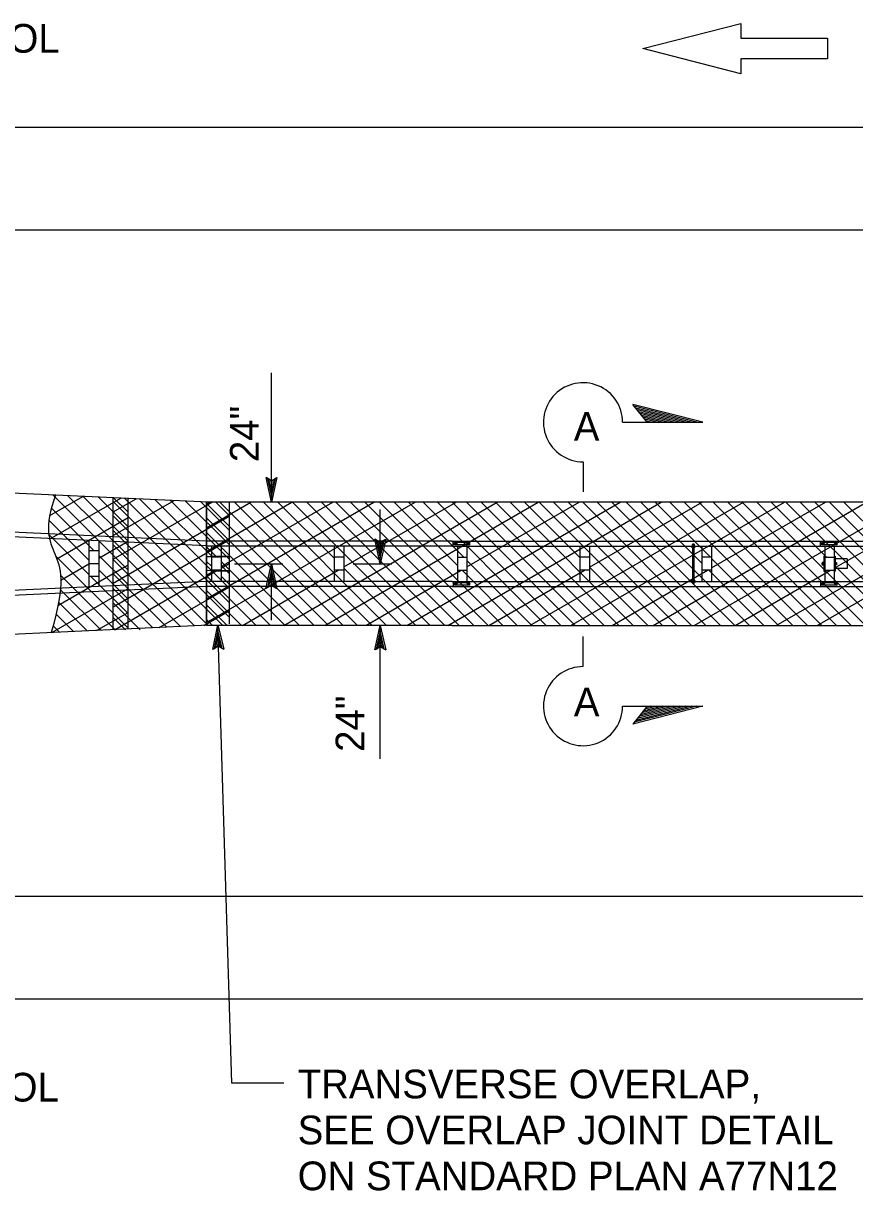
# Model space of a CAD drawing. Extents: x -893 to 867, y -474 to 712.
# Drawn here: x -18.7 to 183.9, y 178.1 to 462.7 of the extents above; entities that cross this region are included whole.
import ezdxf

# ---------------------------------------------------------------- set-up
doc = ezdxf.new("R2010")
doc.units = 0
for name, color, linetype in [('11 Undefined', 7, 'Continuous'), ('pp_PRESENTATION', 7, 'Continuous'), ('rd_ES', 7, 'Continuous'), ('rd_ETW', 7, 'Continuous'), ('tcd_MISC', 7, 'Continuous'), ('tcd_RAILING', 7, 'Continuous'), ('tcd_RAILING-anno', 7, 'Continuous')]:
    doc.layers.add(name, color=color, linetype=linetype)

msp = doc.modelspace()

# ---------------------------------------------------------------- linework, layer by layer
at = {"layer": '11 Undefined'}
for p, q in [((-12.24, 342.75), (-4.19, 347.4)), ((-11.5, 347.74), (6.83, 329.4)), ((-7.79, 347.56), (6.83, 332.94)), ((-4.08, 347.39), (6.83, 336.47)), ((-12.27, 336.96), (5.06, 346.97)), ((-11.84, 344.54), (-1.43, 334.13)), ((-0.37, 347.22), (6.83, 340.01)), ((3.25, 343.59), (8.79, 346.79)), ((3.25, 337.82), (18.04, 346.36)), ((3.25, 346.18), (31.46, 317.96)), ((3.25, 332.05), (27.37, 345.97)), ((3.33, 347.05), (6.83, 343.55)), ((5.91, 347.05), (31.46, 321.5)), ((9.75, 346.75), (31.46, 325.03)), ((13.46, 346.58), (27.17, 332.86)), ((17.16, 346.4), (31.46, 332.11)), ((20.87, 346.23), (31.46, 335.64)), ((24.58, 346.06), (31.46, 339.18)), ((25.97, 316.65), (76.76, 345.97)), ((25.97, 322.42), (66.76, 345.97)), ((25.97, 333.97), (46.76, 345.97)), ((25.97, 339.75), (36.76, 345.97)), ((25.97, 345.52), (26.76, 345.97)), ((25.97, 345.97), (25.97, 315.95)), ((25.97, 345.69), (55.71, 315.95)), ((28.2, 345.97), (31.46, 342.71)), ((29.22, 345.97), (59.24, 315.95)), ((29.56, 330.27), (56.76, 345.97)), ((32.75, 345.97), (62.78, 315.95)), ((36.29, 345.97), (66.31, 315.95)), ((39.83, 345.97), (69.85, 315.95)), ((43.36, 345.97), (57.05, 332.29)), ((44.76, 315.95), (96.76, 345.97)), ((46.9, 345.97), (76.92, 315.95)), ((50.43, 345.97), (80.46, 315.95)), ((53.97, 345.97), (83.99, 315.95)), ((54.76, 315.95), (106.76, 345.97)), ((57.5, 345.97), (87.53, 315.95)), ((59.41, 330.18), (86.76, 345.97)), ((61.04, 345.97), (91.06, 315.95)), ((64.57, 345.97), (94.6, 315.95)), ((68.11, 345.97), (98.13, 315.95)), ((71.65, 345.97), (87.11, 330.51)), ((74.76, 315.95), (126.76, 345.97)), ((75.18, 345.97), (88.62, 332.54)), ((78.72, 345.97), (108.74, 315.95)), ((82.25, 345.97), (112.28, 315.95)), ((84.76, 315.95), (136.76, 345.97)), ((85.79, 345.97), (115.81, 315.95)), ((89.32, 345.97), (119.35, 315.95)), ((89.41, 330.18), (116.76, 345.97)), ((92.86, 345.97), (122.88, 315.95)), ((96.39, 345.97), (126.42, 315.95)), ((99.93, 345.97), (129.95, 315.95)), ((103.47, 345.97), (116.92, 332.52)), ((104.76, 315.95), (156.76, 345.97)), ((107, 345.97), (137.02, 315.95)), ((110.54, 345.97), (140.56, 315.95)), ((114.07, 345.97), (144.1, 315.95)), ((114.76, 315.95), (166.76, 345.97)), ((117.61, 345.97), (147.63, 315.95)), ((119.28, 330.11), (146.76, 345.97)), ((121.14, 345.97), (151.17, 315.95)), ((124.68, 345.97), (154.7, 315.95)), ((128.21, 345.97), (158.24, 315.95)), ((131.75, 345.97), (146.64, 331.09)), ((134.76, 315.95), (186.76, 345.97)), ((135.29, 345.97), (148.72, 332.54)), ((138.82, 345.97), (168.84, 315.95)), ((142.36, 345.97), (172.38, 315.95)), ((144.76, 315.95), (196.76, 345.97)), ((145.89, 345.97), (175.92, 315.95)), ((149, 329.95), (176.76, 345.97)), ((149.43, 345.97), (179.45, 315.95)), ((152.96, 345.97), (182.99, 315.95)), ((156.5, 345.97), (186.52, 315.95)), ((160.03, 345.97), (190.06, 315.95)), ((163.57, 345.97), (177.01, 332.54)), ((164.76, 315.95), (216.76, 345.97)), ((167.11, 345.97), (197.13, 315.95)), ((170.64, 345.97), (200.66, 315.95)), ((174.18, 345.97), (204.2, 315.95)), ((174.76, 315.95), (226.76, 345.97)), ((177.71, 345.97), (207.74, 315.95)), ((178.89, 329.88), (206.76, 345.97)), ((181.25, 345.97), (211.27, 315.95)), ((-12.42, 341.59), (-2.69, 331.85)), ((-10.53, 332.19), (6.83, 342.22)), ((3.25, 342.64), (29.94, 315.95)), ((3.25, 326.27), (31.46, 342.56)), ((25.97, 342.15), (52.17, 315.95)), ((3.25, 339.11), (26.4, 315.95)), ((-12.46, 338.1), (-2.69, 328.33)), ((-0.3, 332.32), (6.83, 336.44)), ((3.25, 320.5), (31.46, 336.79)), ((25.97, 338.62), (48.64, 315.95)), ((-0.3, 333), (6.83, 325.87)), ((3.25, 335.57), (23.02, 315.8)), ((25.97, 335.08), (28.51, 332.54)), ((-10.82, 332.92), (6.83, 315.26)), ((-10.23, 320.82), (6.83, 330.67)), ((-9.56, 326.97), (-2.69, 330.94)), ((3.25, 332.04), (19.64, 315.65)), ((25.97, 331.54), (27.17, 330.34)), ((29.53, 329.9), (31.46, 331.02)), ((29.56, 331.49), (45.1, 315.95)), ((29.68, 330.35), (31.46, 328.57)), ((89.41, 331.75), (105.21, 315.95)), ((119.28, 330.16), (133.49, 315.95)), ((149, 332.26), (165.31, 315.95)), ((178.89, 330.66), (193.59, 315.95)), ((-9.62, 328.18), (3.65, 314.91)), ((-2.2, 327.83), (6.83, 318.8)), ((-0.31, 329.48), (6.83, 322.33)), ((3.25, 328.5), (16.26, 315.49)), ((3.53, 314.89), (28.64, 329.39)), ((25.97, 328.2), (28.03, 329.39)), ((25.97, 328.01), (38.03, 315.95)), ((29.56, 327.96), (41.57, 315.95)), ((34.76, 315.95), (58.03, 329.39)), ((59.41, 329.93), (73.39, 315.95)), ((64.76, 315.95), (88.03, 329.39)), ((88.23, 329.39), (101.67, 315.95)), ((94.76, 315.95), (118.03, 329.39)), ((124.76, 315.95), (148.03, 329.39)), ((148.34, 329.39), (161.77, 315.95)), ((154.76, 315.95), (178.03, 329.39)), ((-11.69, 314.2), (6.83, 324.9)), ((-9.66, 324.68), (0.27, 314.75)), ((3.25, 324.97), (12.88, 315.34)), ((14.43, 315.41), (31.46, 325.24)), ((25.97, 324.47), (34.49, 315.95)), ((-10.08, 321.57), (-3.11, 314.6)), ((-0.82, 314.7), (6.83, 319.12)), ((3.25, 321.43), (9.79, 314.89)), ((25.3, 315.91), (31.46, 319.47)), ((25.97, 320.94), (30.96, 315.95)), ((-10.7, 318.65), (-6.49, 314.44)), ((3.25, 317.9), (6.25, 314.89)), ((25.97, 317.4), (27.42, 315.95)), ((-11.42, 315.84), (-9.87, 314.29))]:
    msp.add_line(p, q, dxfattribs=at)
msp.add_open_spline([(-10.84, 347.71), (-13.73, 339.67), (-11.03, 333.58), (-8.24, 326.59), (-11.89, 314.19)], degree=3, dxfattribs=at)
at = {"layer": 'pp_PRESENTATION'}
for p, q in [((132.26, 456.59), (156.17, 462.73)), ((156.17, 462.73), (156.17, 459.09)), ((156.17, 459.09), (177.27, 459.09)), ((177.27, 459.09), (177.27, 456.59)), ((156.16, 450.45), (132.26, 456.59)), ((177.27, 456.59), (177.27, 454.09)), ((177.27, 454.09), (156.16, 454.09)), ((156.16, 454.09), (156.16, 450.45)), ((146.87, 365.49), (129.81, 369.83)), ((133.34, 365.48), (129.81, 369.83)), ((145.46, 365.49), (130.18, 369.38)), ((144.06, 365.49), (130.54, 368.93)), ((142.66, 365.49), (130.91, 368.47)), ((141.26, 365.49), (131.27, 368.02)), ((139.86, 365.48), (131.64, 367.57)), ((127.33, 365.48), (146.87, 365.49)), ((138.45, 365.48), (132, 367.12)), ((137.05, 365.48), (132.37, 366.67)), ((135.65, 365.48), (132.73, 366.22)), ((134.25, 365.48), (133.1, 365.77)), ((117.7, 355.82), (117.7, 348.49)), ((117.7, 305.89), (117.7, 313.23)), ((127.33, 296.24), (146.87, 296.23)), ((133.34, 296.24), (129.81, 291.89)), ((146.87, 296.23), (129.81, 291.89)), ((145.46, 296.23), (130.18, 292.34)), ((144.06, 296.23), (130.54, 292.79)), ((142.66, 296.23), (130.91, 293.24)), ((141.26, 296.23), (131.27, 293.69)), ((139.86, 296.23), (131.64, 294.14)), ((138.45, 296.23), (132, 294.59)), ((137.05, 296.23), (132.37, 295.04)), ((135.65, 296.23), (132.73, 295.49)), ((134.25, 296.24), (133.1, 295.94))]:
    msp.add_line(p, q, dxfattribs=at)
for centre, start, end in [((117.69, 365.47), 0.0432, 270.0437), ((117.69, 296.25), 89.9563, 359.9568)]:
    msp.add_arc(centre, 9.64, start, end, dxfattribs=at)
at = {"layer": 'rd_ES'}
for p, q in [((-203.35, 412.42), (353.99, 412.42)), ((-203.41, 249.91), (353.99, 249.91))]:
    msp.add_line(p, q, dxfattribs=at)
at = {"layer": 'rd_ETW'}
for p, q in [((-203.35, 437.42), (353.99, 437.42)), ((-203.41, 224.91), (353.99, 224.91))]:
    msp.add_line(p, q, dxfattribs=at)
at = {"layer": 'tcd_MISC'}
for p, q in [((26.41, 345.97), (-203.48, 356.66)), ((3.25, 314.89), (3.25, 347.05)), ((6.83, 315.06), (6.83, 346.88)), ((314.94, 345.97), (25.97, 345.97)), ((25.97, 315.95), (25.97, 345.97)), ((31.46, 345.97), (31.46, 316.3)), ((31.46, 332.62), (25.97, 332.67)), ((31.46, 332.72), (27.01, 332.76)), ((31.46, 329.3), (25.97, 329.25)), ((31.46, 329.2), (27.01, 329.16)), ((26.41, 315.96), (-202.97, 305.37)), ((85.8, 315.95), (25.97, 315.95)), ((85.8, 315.95), (314.7, 315.95))]:
    msp.add_line(p, q, dxfattribs=at)
at = {"layer": 'tcd_RAILING'}
for p, q in [((25.97, 336.48), (-203.41, 347.15)), ((25.93, 335.33), (-203.41, 345.81)), ((-2.69, 336.64), (-2.69, 330.98)), ((-0.3, 336.53), (-0.3, 330.98)), ((85.8, 336.47), (25.97, 336.47)), ((25.97, 335.29), (25.97, 336.47)), ((85.76, 336.47), (239.75, 336.47)), ((86.09, 335.29), (86.09, 336.47)), ((90.1, 336.13), (86.42, 336.13)), ((86.42, 335.6), (86.42, 336.13)), ((90.1, 335.6), (90.1, 336.13)), ((175.57, 335.29), (175.57, 336.47)), ((179.59, 336.13), (175.9, 336.13)), ((175.9, 335.6), (175.9, 336.13)), ((179.59, 335.6), (179.59, 336.13)), ((-0.31, 334.13), (-2.69, 334.13)), ((85.8, 335.29), (25.97, 335.29)), ((27.17, 335.29), (27.17, 326.63)), ((29.53, 335.29), (29.53, 326.63)), ((57.05, 335.29), (57.05, 326.63)), ((59.41, 335.29), (59.41, 326.63)), ((85.8, 335.29), (239.75, 335.29)), ((90.1, 335.6), (86.42, 335.6)), ((87.11, 335.29), (87.11, 326.63)), ((89.41, 335.29), (89.41, 326.63)), ((116.92, 335.29), (116.92, 326.63)), ((119.28, 335.29), (119.28, 326.63)), ((144.15, 335.16), (144.15, 335.29)), ((144.15, 335.16), (144.59, 335.16)), ((144.3, 335.65), (144.3, 335.29)), ((144.89, 335.65), (144.3, 335.65)), ((144.3, 334.81), (144.3, 335.16)), ((144.89, 334.81), (144.3, 334.81)), ((144.75, 335.78), (144.44, 335.78)), ((144.44, 335.78), (144.44, 335.29)), ((144.44, 326.63), (144.44, 335.16)), ((144.59, 335.16), (145.04, 335.16)), ((144.75, 335.78), (144.75, 335.29)), ((144.75, 326.63), (144.75, 335.16)), ((144.89, 335.29), (144.89, 335.65)), ((144.89, 335.16), (144.89, 334.81)), ((145.04, 335.16), (145.04, 335.29)), ((146.64, 335.29), (146.64, 326.63)), ((149, 335.29), (149, 326.63)), ((175, 335.16), (175, 335.29)), ((179.59, 335.6), (175.9, 335.6)), ((176.6, 335.29), (176.6, 326.63)), ((176.6, 335.29), (176.6, 326.63)), ((178.89, 335.29), (178.89, 326.63)), ((-2.69, 330.98), (-2.7, 325.33)), ((-0.3, 330.98), (-2.69, 330.98)), ((-0.31, 330.98), (-0.31, 325.44)), ((29.53, 332.54), (27.17, 332.54)), ((59.41, 332.54), (57.05, 332.54)), ((87.11, 332.54), (89.41, 332.54)), ((119.28, 332.54), (116.92, 332.54)), ((149, 332.54), (146.64, 332.54)), ((175.86, 331.12), (175.86, 330.81)), ((175.86, 331.12), (176.34, 331.12)), ((175.86, 330.81), (176.34, 330.81)), ((175.99, 331.26), (175.99, 330.67)), ((176.34, 331.26), (175.99, 331.26)), ((175.99, 330.67), (176.34, 330.67)), ((176.34, 332.79), (176.34, 329.14)), ((176.34, 332.79), (176.6, 332.79)), ((176.6, 332.54), (178.89, 332.54)), ((178.89, 332.79), (179.14, 332.79)), ((179.14, 332.79), (179.14, 331.95)), ((182.04, 332.14), (179.14, 332.14)), ((179.14, 331.95), (179.14, 329.98)), ((179.14, 331.26), (179.49, 331.26)), ((179.14, 330.67), (179.14, 331.26)), ((179.49, 331.12), (179.14, 331.12)), ((179.49, 330.81), (179.14, 330.81)), ((179.49, 330.67), (179.14, 330.67)), ((179.49, 331.26), (179.49, 330.67)), ((182.04, 332.14), (182.04, 329.78)), ((-0.31, 327.83), (-2.69, 327.83)), ((29.53, 329.39), (27.17, 329.39)), ((59.41, 329.39), (57.05, 329.39)), ((87.11, 329.39), (89.41, 329.39)), ((119.28, 329.39), (116.92, 329.39)), ((149, 329.39), (146.64, 329.39)), ((176.34, 329.14), (176.6, 329.14)), ((176.6, 329.39), (178.89, 329.39)), ((178.89, 329.14), (179.14, 329.14)), ((179.14, 329.98), (179.14, 329.14)), ((182.04, 329.78), (179.14, 329.78)), ((25.97, 326.63), (-203.41, 316.2)), ((25.97, 325.45), (-203.41, 314.86)), ((25.97, 326.63), (25.97, 325.45)), ((85.8, 326.63), (25.97, 326.63)), ((85.8, 325.45), (25.97, 325.45)), ((85.8, 326.63), (239.75, 326.63)), ((85.8, 325.45), (239.75, 325.45)), ((86.09, 326.63), (86.09, 325.45)), ((90.1, 326.29), (86.42, 326.29)), ((86.42, 325.76), (86.42, 326.29)), ((90.1, 325.76), (86.42, 325.76)), ((90.1, 325.76), (90.1, 326.29)), ((144.15, 326.77), (144.59, 326.77)), ((144.15, 326.77), (144.15, 326.64)), ((144.3, 327.12), (144.3, 326.77)), ((144.89, 327.12), (144.3, 327.12)), ((144.3, 326.28), (144.3, 326.63)), ((144.89, 326.28), (144.3, 326.28)), ((144.44, 326.15), (144.44, 326.63)), ((144.75, 326.15), (144.44, 326.15)), ((144.59, 326.77), (145.04, 326.77)), ((144.75, 326.15), (144.75, 326.63)), ((144.89, 326.77), (144.89, 327.12)), ((144.89, 326.63), (144.89, 326.28)), ((145.04, 326.77), (145.04, 326.64)), ((175, 326.77), (175, 326.64)), ((175.57, 326.63), (175.57, 325.45)), ((179.59, 326.29), (175.9, 326.29)), ((175.9, 325.76), (175.9, 326.29)), ((179.59, 325.76), (175.9, 325.76)), ((179.59, 325.76), (179.59, 326.29))]:
    msp.add_line(p, q, dxfattribs=at)
for points in [[(86.55, 335.87), (86.67, 336.07), (86.9, 336.07), (87.02, 335.87), (86.9, 335.67), (86.67, 335.67)], [(89.5, 335.87), (89.62, 336.07), (89.85, 336.07), (89.97, 335.87), (89.85, 335.67), (89.62, 335.67)], [(176.03, 335.87), (176.15, 336.07), (176.38, 336.07), (176.5, 335.87), (176.38, 335.67), (176.15, 335.67)], [(178.99, 335.87), (179.1, 336.07), (179.33, 336.07), (179.45, 335.87), (179.33, 335.67), (179.1, 335.67)], [(86.55, 326.03), (86.67, 326.23), (86.9, 326.23), (87.02, 326.03), (86.9, 325.83), (86.67, 325.83)], [(89.5, 326.03), (89.62, 326.23), (89.85, 326.23), (89.97, 326.03), (89.85, 325.83), (89.62, 325.83)], [(176.03, 326.03), (176.15, 326.23), (176.38, 326.23), (176.5, 326.03), (176.38, 325.83), (176.15, 325.83)], [(178.99, 326.03), (179.1, 326.23), (179.33, 326.23), (179.45, 326.03), (179.33, 325.83), (179.1, 325.83)]]:
    msp.add_lwpolyline(points, close=True, dxfattribs=at)
at = {"layer": 'tcd_RAILING-anno'}
for p, q in [((41.79, 345.97), (41.79, 377.55)), ((40.46, 351.97), (40.46, 351.97)), ((43.13, 351.97), (43.13, 351.97)), ((41.79, 345.97), (41.79, 345.97)), ((68.3, 330.96), (68.3, 344.17)), ((66.97, 336.96), (66.97, 336.96)), ((69.64, 336.96), (69.64, 336.96)), ((32.79, 330.96), (44.55, 330.96)), ((41.79, 317.23), (41.79, 330.96)), ((41.79, 330.96), (41.79, 330.96)), ((61.71, 330.96), (71.1, 330.96)), ((68.3, 330.96), (68.3, 330.96)), ((40.45, 324.96), (40.45, 324.96)), ((43.12, 324.96), (43.12, 324.96)), ((28.68, 316.1), (28.68, 316.1)), ((68.3, 283.41), (68.3, 315.95)), ((68.3, 315.95), (68.3, 315.95)), ((27.5, 310.07), (27.5, 310.07)), ((30.17, 310.14), (30.17, 310.14)), ((66.96, 309.95), (66.96, 309.95)), ((69.63, 309.95), (69.63, 309.95))]:
    msp.add_line(p, q, dxfattribs=at)
for points in [[(43.13, 351.97), (41.79, 345.97), (40.46, 351.97), (40.81, 351.76), (41.78, 347.37), (42.77, 351.76), (42.42, 351.55), (41.79, 348.74), (41.17, 351.55), (41.52, 351.33), (41.79, 350.12), (42.06, 351.34), (41.79, 351.17), (40.46, 351.97), (41.79, 351.17)], [(69.64, 336.96), (68.3, 330.96), (66.97, 336.96), (67.32, 336.75), (68.3, 332.35), (69.28, 336.75), (68.93, 336.54), (68.3, 333.73), (67.68, 336.54), (68.03, 336.32), (68.3, 335.11), (68.57, 336.33), (68.3, 336.16), (66.97, 336.96), (68.3, 336.16)], [(40.45, 324.96), (41.79, 330.96), (43.12, 324.96), (42.76, 325.18), (41.79, 329.57), (40.8, 325.17), (41.16, 325.39), (41.78, 328.2), (42.41, 325.39), (42.05, 325.6), (41.78, 326.82), (41.51, 325.6), (41.79, 325.76), (43.12, 324.96), (41.79, 325.76)], [(27.5, 310.07), (28.68, 316.1), (30.17, 310.14), (29.81, 310.34), (28.72, 314.71), (27.85, 310.29), (28.2, 310.51), (28.75, 313.34), (29.45, 310.55), (29.09, 310.75), (28.79, 311.96), (28.55, 310.73), (28.82, 310.9), (30.17, 310.14), (28.82, 310.9)], [(66.96, 309.95), (68.3, 315.95), (69.63, 309.95), (69.27, 310.16), (68.3, 314.56), (67.31, 310.16), (67.67, 310.37), (68.3, 313.19), (68.92, 310.38), (68.57, 310.59), (68.3, 311.81), (68.02, 310.59), (68.3, 310.75), (69.63, 309.95), (68.3, 310.75)]]:
    msp.add_lwpolyline(points, close=True, dxfattribs=at)
msp.add_lwpolyline([(44.82, 204.3), (32.16, 204.3), (28.68, 316.1)], dxfattribs=at)

# ---------------------------------------------------------------- texts
at = {"layer": 'pp_PRESENTATION'}
for rotation, p in [(0.0432, (115.45, 360.95)), (359.9568, (115.45, 293.77))]:
    msp.add_text('A', height=7, rotation=rotation, dxfattribs=at).set_placement(p)
at = {"layer": 'tcd_RAILING-anno'}
for s, p in [('EDGE OF VEGETATION CONTROL', (-163.23, 455.57)), ('EDGE OF VEGETATION CONTROL', (-163.44, 199.85)), ('TRANSVERSE OVERLAP,', (48.17, 200.62)), ('SEE OVERLAP JOINT DETAIL', (48.17, 189.42)), ('ON STANDARD PLAN A77N12', (48.17, 178.22))]:
    msp.add_text(s, height=7, dxfattribs=at).set_placement(p)
for p in [(38.69, 355.75), (64.41, 285.1)]:
    msp.add_text('24"', height=7, rotation=90, dxfattribs=at).set_placement(p)

doc.saveas('drawing.dxf')
